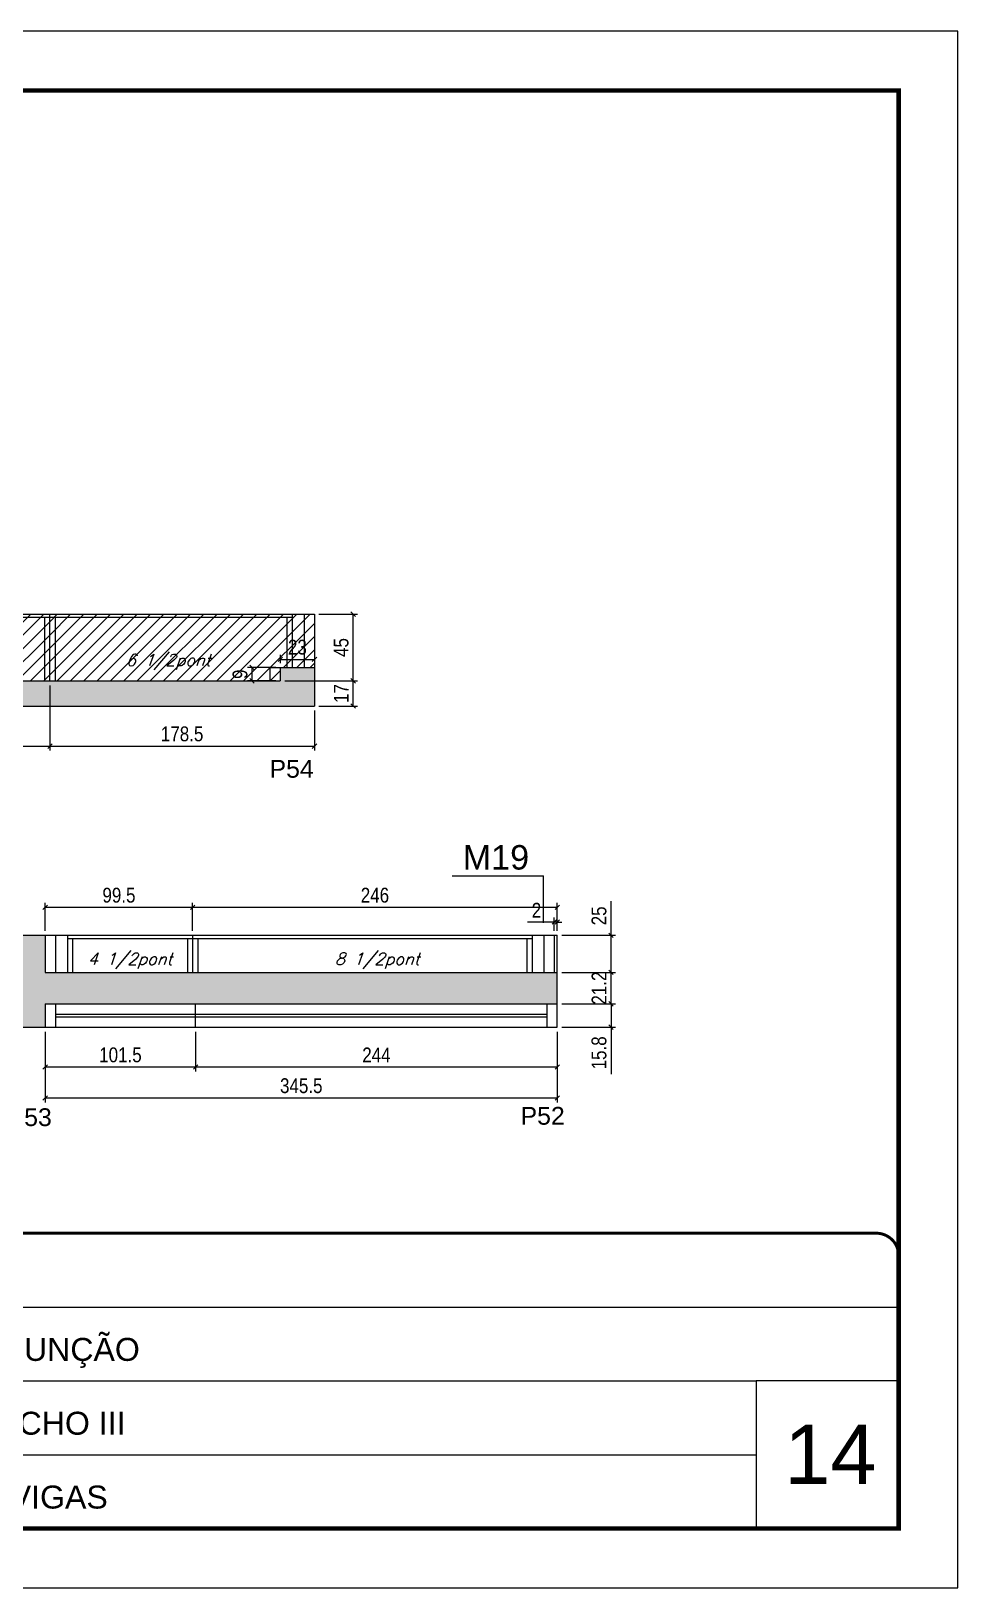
# Model space of a CAD drawing. Extents: x 137137 to 143418, y 10464 to 34486.
# Drawn here: x 139596 to 140221, y 29990 to 31040 of the extents above; entities that cross this region are included whole.
import ezdxf

# ---------------------------------------------------------------- set-up
doc = ezdxf.new("R2010")
doc.units = 0
doc.linetypes.add('CONTINUO', pattern=[0])
doc.linetypes.add('DASHED', pattern=[0.75, 0.5, -0.25])
for name, color, linetype in [('5', 5, 'Continuous'), ('COTA', 241, 'Continuous'), ('NOMENCLATURA', 7, 'Continuous'), ('Painéis', 200, 'Continuous'), ('SARR_2.2x7', 40, 'Continuous'), ('SARR_3.5x7', 81, 'Continuous'), ('texto', 7, 'Continuous')]:
    doc.layers.add(name, color=color, linetype=linetype)
for name, color, linetype, lineweight in [('CARIMBO', 255, 'Continuous', 9), ('Folhas', 255, 'Continuous', 9), ('Hachura', 251, 'Continuous', 9), ('Sarr 2.2x7', 40, 'Continuous', 9), ('SARRAFO DE PRESSAO', 251, 'DASHED', 9)]:
    doc.layers.add(name, color=color, linetype=linetype, lineweight=lineweight)
doc.styles.add('ARIAL', font='arial.ttf')
doc.styles.add('COTA TECNICA', font='techl___.ttf', dxfattribs={"height": 10})
doc.styles.add('Romans', font='romans.shx')
doc.styles.get("Standard").update_dxf_attribs({"font": 'arial.ttf'})
doc.dimstyles.new('PAINEL', dxfattribs={"dimtxt": 10, "dimasz": 3, "dimexe": 3, "dimexo": 3, "dimgap": 3, "dimtad": 1, "dimdec": 1, "dimzin": 12, "dimdsep": 46, "dimtxsty": 'COTA TECNICA', "dimblk1": 'OBLIQUE', "dimblk2": 'OBLIQUE', "dimsah": 1, "dimcen": 0.9, "dimclrd": 4, "dimclre": 4, "dimclrt": 240, "dimadec": 1, "dimazin": 3, "dimtfac": 1, "dimtdec": 1, "dimtmove": 0, "dimatfit": 3, "dimfxl": 1, "dimtolj": 1, "dimtzin": 12, "dimarcsym": 0})

# ---------------------------------------------------------------- blocks, each defined once
blk = doc.blocks.new('9999999999')
at = {"color": 30, "linetype": 'CONTINUO'}
for p, q in [((98564.6, 34379.6), (99584, 34379.6)), ((98564.6, 34329.8), (99488, 34329.8)), ((99584, 34329.8), (99488, 34329.8)), ((99488, 34329.8), (99488, 34230.2)), ((98564.6, 34280), (99488, 34280))]:
    blk.add_line(p, q, dxfattribs=at)
at = {"color": 30, "linetype": 'CONTINUO', "const_width": 2}
blk.add_lwpolyline([(99584, 34230.2), (99584, 34414.4, 0.414214), (99569, 34429.4), (98229, 34429.4, 0.414214), (98214, 34414.4), (98214, 34245.2, 0.414214), (98229, 34230.2), (99584, 34230.2)], format="xyb", dxfattribs=at)
at = {"layer": 'Folhas'}
blk.add_lwpolyline([(98139, 34190.2), (99624, 34190.2), (99624, 35240.2), (98139, 35240.2)], close=True, dxfattribs=at)
at = {"layer": 'Folhas', "color": 30, "const_width": 3}
blk.add_lwpolyline([(98214, 34230.2), (99584, 34230.2), (99584, 35200.2), (98214, 35200.2)], close=True, dxfattribs=at)
at = {"color": 7, "linetype": 'Continuous', "ltscale": 5, "style": 'ARIAL'}
for s, p in [('HOSPITAL ASSUNÇÃO', (98837.7, 34343.3)), ('TÉRREO - TRECHO III', (98837.7, 34293.5)), ('LATERAIS DE VIGAS', (98837.7, 34243.7))]:
    blk.add_text(s, height=15.483, dxfattribs=at).set_placement(p)
blk = doc.blocks.new('_Oblique')
at = {"color": 0, "linetype": 'ByBlock', "lineweight": -2}
blk.add_line((-0.5, -0.5), (0.5, 0.5), dxfattribs=at)
blk = doc.blocks.new('*D5541')
at = {"layer": 'COTA', "color": 4, "lineweight": -2, "ltscale": 25, "transparency": 16777216}
for p, q in [((139608.2, 30598.8), (139608.2, 30554.8)), ((139786.7, 30581.8), (139786.7, 30554.8)), ((139608.2, 30557.8), (139786.7, 30557.8))]:
    blk.add_line(p, q, dxfattribs=at)
at = {"layer": 'Defpoints', "color": 0, "ltscale": 25, "transparency": 16777216}
for p in [(139608.2, 30601.8), (139786.7, 30584.8), (139786.7, 30557.8)]:
    blk.add_point(p, dxfattribs=at)
at = {"layer": 'COTA', "color": 4, "lineweight": -2, "ltscale": 25, "transparency": 16777216, "xscale": 3, "yscale": 3, "zscale": 3, "rotation": 180}
blk.add_blockref('_Oblique', (139608.2, 30557.8), dxfattribs=at)
at = {"layer": 'COTA', "color": 4, "lineweight": -2, "ltscale": 25, "transparency": 16777216, "xscale": 3, "yscale": 3, "zscale": 3}
blk.add_blockref('_Oblique', (139786.7, 30557.8), dxfattribs=at)
at = {"layer": 'COTA', "color": 240, "ltscale": 25, "transparency": 16777216, "insert": (139697.4, 30566), "char_height": 10, "attachment_point": 5, "style": 'COTA TECNICA'}
blk.add_mtext('\\A1;178.5', dxfattribs=at)
blk = doc.blocks.new('*D5547')
at = {"layer": 'COTA', "color": 4, "lineweight": -2, "ltscale": 25, "transparency": 16777216}
for p, q in [((139763.7, 30613.8), (139763.7, 30619.3)), ((139763.7, 30616.3), (139786.7, 30616.3))]:
    blk.add_line(p, q, dxfattribs=at)
at = {"layer": 'Defpoints', "color": 0, "ltscale": 25, "transparency": 16777216}
for p in [(139763.7, 30610.8), (139786.7, 30616.3), (139786.7, 30616.3)]:
    blk.add_point(p, dxfattribs=at)
at = {"layer": 'COTA', "color": 4, "lineweight": -2, "ltscale": 25, "transparency": 16777216, "xscale": 3, "yscale": 3, "zscale": 3, "rotation": 180}
blk.add_blockref('_Oblique', (139763.7, 30616.3), dxfattribs=at)
at = {"layer": 'COTA', "color": 4, "lineweight": -2, "ltscale": 25, "transparency": 16777216, "xscale": 3, "yscale": 3, "zscale": 3}
blk.add_blockref('_Oblique', (139786.7, 30616.3), dxfattribs=at)
at = {"layer": 'COTA', "color": 240, "ltscale": 25, "transparency": 16777216, "insert": (139775.2, 30624.5), "char_height": 10, "attachment_point": 5, "style": 'COTA TECNICA'}
blk.add_mtext('\\A1;23', dxfattribs=at)
blk = doc.blocks.new('*D5548')
at = {"layer": 'COTA', "color": 4, "lineweight": -2, "ltscale": 25, "transparency": 16777216}
for p, q in [((139760.7, 30610.8), (139741.5, 30610.8)), ((139744.5, 30610.8), (139744.5, 30601.8)), ((139760.7, 30601.8), (139741.5, 30601.8))]:
    blk.add_line(p, q, dxfattribs=at)
at = {"layer": 'Defpoints', "color": 0, "ltscale": 25, "transparency": 16777216}
for p in [(139763.7, 30610.8), (139744.5, 30601.8), (139763.7, 30601.8)]:
    blk.add_point(p, dxfattribs=at)
at = {"layer": 'COTA', "color": 4, "lineweight": -2, "ltscale": 25, "transparency": 16777216, "xscale": 3, "yscale": 3, "zscale": 3}
for p, rotation in [((139744.5, 30610.8), 90), ((139744.5, 30601.8), 270)]:
    blk.add_blockref('_Oblique', p, dxfattribs=dict(at, rotation=rotation))
at = {"layer": 'COTA', "color": 240, "ltscale": 25, "transparency": 16777216, "insert": (139736.5, 30606.3), "char_height": 10, "attachment_point": 5, "rotation": 90, "style": 'COTA TECNICA'}
blk.add_mtext('\\A1;9', dxfattribs=at)
blk = doc.blocks.new('*D5549')
at = {"layer": 'COTA', "color": 4, "lineweight": -2, "ltscale": 25, "transparency": 16777216}
for p, q in [((139605, 30365.2), (139605, 30338.4)), ((139706.5, 30365.2), (139706.5, 30338.4)), ((139605, 30341.4), (139706.5, 30341.4))]:
    blk.add_line(p, q, dxfattribs=at)
at = {"layer": 'Defpoints', "color": 0, "ltscale": 25, "transparency": 16777216}
for p in [(139605, 30368.2), (139706.5, 30368.2), (139706.5, 30341.4)]:
    blk.add_point(p, dxfattribs=at)
at = {"layer": 'COTA', "color": 4, "lineweight": -2, "ltscale": 25, "transparency": 16777216, "xscale": 3, "yscale": 3, "zscale": 3, "rotation": 180}
blk.add_blockref('_Oblique', (139605, 30341.4), dxfattribs=at)
at = {"layer": 'COTA', "color": 4, "lineweight": -2, "ltscale": 25, "transparency": 16777216, "xscale": 3, "yscale": 3, "zscale": 3}
blk.add_blockref('_Oblique', (139706.5, 30341.4), dxfattribs=at)
at = {"layer": 'COTA', "color": 240, "ltscale": 25, "transparency": 16777216, "insert": (139655.8, 30349.5), "char_height": 10, "attachment_point": 5, "style": 'COTA TECNICA'}
blk.add_mtext('\\A1;101.5', dxfattribs=at)
blk = doc.blocks.new('*D5550')
at = {"layer": 'COTA', "color": 4, "lineweight": -2, "ltscale": 25, "transparency": 16777216}
for p, q in [((139706.5, 30365.2), (139706.5, 30338.4)), ((139950.5, 30365.2), (139950.5, 30338.4)), ((139706.5, 30341.4), (139950.5, 30341.4))]:
    blk.add_line(p, q, dxfattribs=at)
at = {"layer": 'Defpoints', "color": 0, "ltscale": 25, "transparency": 16777216}
for p in [(139706.5, 30368.2), (139950.5, 30368.2), (139950.5, 30341.4)]:
    blk.add_point(p, dxfattribs=at)
at = {"layer": 'COTA', "color": 4, "lineweight": -2, "ltscale": 25, "transparency": 16777216, "xscale": 3, "yscale": 3, "zscale": 3, "rotation": 180}
blk.add_blockref('_Oblique', (139706.5, 30341.4), dxfattribs=at)
at = {"layer": 'COTA', "color": 4, "lineweight": -2, "ltscale": 25, "transparency": 16777216, "xscale": 3, "yscale": 3, "zscale": 3}
blk.add_blockref('_Oblique', (139950.5, 30341.4), dxfattribs=at)
at = {"layer": 'COTA', "color": 240, "ltscale": 25, "transparency": 16777216, "insert": (139828.5, 30349.5), "char_height": 10, "attachment_point": 5, "style": 'COTA TECNICA'}
blk.add_mtext('\\A1;244', dxfattribs=at)
blk = doc.blocks.new('*D5551')
at = {"layer": 'COTA', "color": 4, "lineweight": -2, "ltscale": 25, "transparency": 16777216}
for p, q in [((139953.5, 30384), (139989.8, 30384)), ((139986.8, 30384), (139986.8, 30368.2)), ((139953.5, 30368.2), (139989.8, 30368.2)), ((139986.8, 30368.2), (139986.8, 30336.6))]:
    blk.add_line(p, q, dxfattribs=at)
at = {"layer": 'Defpoints', "color": 0, "ltscale": 25, "transparency": 16777216}
for p in [(139950.5, 30384), (139950.5, 30368.2), (139986.8, 30368.2)]:
    blk.add_point(p, dxfattribs=at)
at = {"layer": 'COTA', "color": 4, "lineweight": -2, "ltscale": 25, "transparency": 16777216, "xscale": 3, "yscale": 3, "zscale": 3}
for p, rotation in [((139986.8, 30384), 90), ((139986.8, 30368.2), 270)]:
    blk.add_blockref('_Oblique', p, dxfattribs=dict(at, rotation=rotation))
at = {"layer": 'COTA', "color": 240, "ltscale": 25, "transparency": 16777216, "insert": (139978.7, 30350.9), "char_height": 10, "attachment_point": 5, "rotation": 90, "style": 'COTA TECNICA'}
blk.add_mtext('\\A1;15.8', dxfattribs=at)
blk = doc.blocks.new('*D5552')
at = {"layer": 'COTA', "color": 4, "lineweight": -2, "ltscale": 25, "transparency": 16777216}
for p, q in [((139953.5, 30405.2), (139989.8, 30405.2)), ((139986.8, 30384), (139986.8, 30405.2)), ((139953.5, 30384), (139989.8, 30384))]:
    blk.add_line(p, q, dxfattribs=at)
at = {"layer": 'Defpoints', "color": 0, "ltscale": 25, "transparency": 16777216}
for p in [(139950.5, 30405.2), (139986.8, 30405.2), (139950.5, 30384)]:
    blk.add_point(p, dxfattribs=at)
at = {"layer": 'COTA', "color": 4, "lineweight": -2, "ltscale": 25, "transparency": 16777216, "xscale": 3, "yscale": 3, "zscale": 3}
for p, rotation in [((139986.8, 30405.2), 90), ((139986.8, 30384), 270)]:
    blk.add_blockref('_Oblique', p, dxfattribs=dict(at, rotation=rotation))
at = {"layer": 'COTA', "color": 240, "ltscale": 25, "transparency": 16777216, "insert": (139978.7, 30394.6), "char_height": 10, "attachment_point": 5, "rotation": 90, "style": 'COTA TECNICA'}
blk.add_mtext('\\A1;21.2', dxfattribs=at)
blk = doc.blocks.new('*D5553')
at = {"layer": 'COTA', "color": 4, "lineweight": -2, "ltscale": 25, "transparency": 16777216}
for p, q in [((139986.8, 30430.2), (139986.8, 30453.3)), ((139953.5, 30430.2), (139989.8, 30430.2)), ((139986.8, 30405.2), (139986.8, 30430.2)), ((139953.5, 30405.2), (139989.8, 30405.2))]:
    blk.add_line(p, q, dxfattribs=at)
at = {"layer": 'Defpoints', "color": 0, "ltscale": 25, "transparency": 16777216}
for p in [(139950.5, 30430.2), (139986.8, 30430.2), (139950.5, 30405.2)]:
    blk.add_point(p, dxfattribs=at)
at = {"layer": 'COTA', "color": 4, "lineweight": -2, "ltscale": 25, "transparency": 16777216, "xscale": 3, "yscale": 3, "zscale": 3}
for p, rotation in [((139986.8, 30430.2), 90), ((139986.8, 30405.2), 270)]:
    blk.add_blockref('_Oblique', p, dxfattribs=dict(at, rotation=rotation))
at = {"layer": 'COTA', "color": 240, "ltscale": 25, "transparency": 16777216, "insert": (139978.7, 30443.3), "char_height": 10, "attachment_point": 5, "rotation": 90, "style": 'COTA TECNICA'}
blk.add_mtext('\\A1;25', dxfattribs=at)
blk = doc.blocks.new('*D5554')
at = {"layer": 'COTA', "color": 4, "lineweight": -2, "ltscale": 25, "transparency": 16777216}
for p, q in [((139948.5, 30433.2), (139948.5, 30442.1)), ((139950.5, 30433.2), (139950.5, 30442.1)), ((139948.5, 30439.1), (139930.4, 30439.1)), ((139950.5, 30439.1), (139948.5, 30439.1)), ((139950.5, 30439.1), (139953.5, 30439.1))]:
    blk.add_line(p, q, dxfattribs=at)
at = {"layer": 'Defpoints', "color": 0, "ltscale": 25, "transparency": 16777216}
for p in [(139948.5, 30439.1), (139948.5, 30430.2), (139950.5, 30430.2)]:
    blk.add_point(p, dxfattribs=at)
at = {"layer": 'COTA', "color": 4, "lineweight": -2, "ltscale": 25, "transparency": 16777216, "xscale": 3, "yscale": 3, "zscale": 3}
blk.add_blockref('_Oblique', (139948.5, 30439.1), dxfattribs=at)
at = {"layer": 'COTA', "color": 4, "lineweight": -2, "ltscale": 25, "transparency": 16777216, "xscale": 3, "yscale": 3, "zscale": 3, "rotation": 180}
blk.add_blockref('_Oblique', (139950.5, 30439.1), dxfattribs=at)
at = {"layer": 'COTA', "color": 240, "ltscale": 25, "transparency": 16777216, "insert": (139936.5, 30447.1), "char_height": 10, "attachment_point": 5, "style": 'COTA TECNICA'}
blk.add_mtext('\\A1;2', dxfattribs=at)
blk = doc.blocks.new('*D5555')
at = {"layer": 'COTA', "color": 4, "lineweight": -2, "ltscale": 25, "transparency": 16777216}
for p, q in [((139605, 30433.2), (139605, 30452.1)), ((139704.5, 30433.2), (139704.5, 30452.1)), ((139605, 30449.1), (139704.5, 30449.1))]:
    blk.add_line(p, q, dxfattribs=at)
at = {"layer": 'Defpoints', "color": 0, "ltscale": 25, "transparency": 16777216}
for p in [(139704.5, 30449.1), (139605, 30430.2), (139704.5, 30430.2)]:
    blk.add_point(p, dxfattribs=at)
at = {"layer": 'COTA', "color": 4, "lineweight": -2, "ltscale": 25, "transparency": 16777216, "xscale": 3, "yscale": 3, "zscale": 3, "rotation": 180}
blk.add_blockref('_Oblique', (139605, 30449.1), dxfattribs=at)
at = {"layer": 'COTA', "color": 4, "lineweight": -2, "ltscale": 25, "transparency": 16777216, "xscale": 3, "yscale": 3, "zscale": 3}
blk.add_blockref('_Oblique', (139704.5, 30449.1), dxfattribs=at)
at = {"layer": 'COTA', "color": 240, "ltscale": 25, "transparency": 16777216, "insert": (139654.8, 30457.2), "char_height": 10, "attachment_point": 5, "style": 'COTA TECNICA'}
blk.add_mtext('\\A1;99.5', dxfattribs=at)
blk = doc.blocks.new('*D5556')
at = {"layer": 'COTA', "color": 4, "lineweight": -2, "ltscale": 25, "transparency": 16777216}
for p, q in [((139704.5, 30433.2), (139704.5, 30452.1)), ((139950.5, 30433.2), (139950.5, 30452.1)), ((139704.5, 30449.1), (139950.5, 30449.1))]:
    blk.add_line(p, q, dxfattribs=at)
at = {"layer": 'Defpoints', "color": 0, "ltscale": 25, "transparency": 16777216}
for p in [(139950.5, 30449.1), (139704.5, 30430.2), (139950.5, 30430.2)]:
    blk.add_point(p, dxfattribs=at)
at = {"layer": 'COTA', "color": 4, "lineweight": -2, "ltscale": 25, "transparency": 16777216, "xscale": 3, "yscale": 3, "zscale": 3, "rotation": 180}
blk.add_blockref('_Oblique', (139704.5, 30449.1), dxfattribs=at)
at = {"layer": 'COTA', "color": 4, "lineweight": -2, "ltscale": 25, "transparency": 16777216, "xscale": 3, "yscale": 3, "zscale": 3}
blk.add_blockref('_Oblique', (139950.5, 30449.1), dxfattribs=at)
at = {"layer": 'COTA', "color": 240, "ltscale": 25, "transparency": 16777216, "insert": (139827.5, 30457.2), "char_height": 10, "attachment_point": 5, "style": 'COTA TECNICA'}
blk.add_mtext('\\A1;246', dxfattribs=at)
blk = doc.blocks.new('*D5557')
at = {"layer": 'COTA', "color": 4, "lineweight": -2, "ltscale": 25, "transparency": 16777216}
for p, q in [((139766.7, 30601.8), (139815.8, 30601.8)), ((139812.8, 30584.8), (139812.8, 30601.8)), ((139789.7, 30584.8), (139815.8, 30584.8))]:
    blk.add_line(p, q, dxfattribs=at)
at = {"layer": 'Defpoints', "color": 0, "ltscale": 25, "transparency": 16777216}
for p in [(139763.7, 30601.8), (139812.8, 30601.8), (139786.7, 30584.8)]:
    blk.add_point(p, dxfattribs=at)
at = {"layer": 'COTA', "color": 4, "lineweight": -2, "ltscale": 25, "transparency": 16777216, "xscale": 3, "yscale": 3, "zscale": 3}
for p, rotation in [((139812.8, 30601.8), 90), ((139812.8, 30584.8), 270)]:
    blk.add_blockref('_Oblique', p, dxfattribs=dict(at, rotation=rotation))
at = {"layer": 'COTA', "color": 240, "ltscale": 25, "transparency": 16777216, "insert": (139804.8, 30593.3), "char_height": 10, "attachment_point": 5, "rotation": 90, "style": 'COTA TECNICA'}
blk.add_mtext('\\A1;17', dxfattribs=at)
blk = doc.blocks.new('*D5558')
at = {"layer": 'COTA', "color": 4, "lineweight": -2, "ltscale": 25, "transparency": 16777216}
for p, q in [((139789.7, 30646.8), (139815.8, 30646.8)), ((139812.8, 30601.8), (139812.8, 30646.8)), ((139766.7, 30601.8), (139815.8, 30601.8))]:
    blk.add_line(p, q, dxfattribs=at)
at = {"layer": 'Defpoints', "color": 0, "ltscale": 25, "transparency": 16777216}
for p in [(139786.7, 30646.8), (139812.8, 30646.8), (139763.7, 30601.8)]:
    blk.add_point(p, dxfattribs=at)
at = {"layer": 'COTA', "color": 4, "lineweight": -2, "ltscale": 25, "transparency": 16777216, "xscale": 3, "yscale": 3, "zscale": 3}
for p, rotation in [((139812.8, 30646.8), 90), ((139812.8, 30601.8), 270)]:
    blk.add_blockref('_Oblique', p, dxfattribs=dict(at, rotation=rotation))
at = {"layer": 'COTA', "color": 240, "ltscale": 25, "transparency": 16777216, "insert": (139804.7, 30624.3), "char_height": 10, "attachment_point": 5, "rotation": 90, "style": 'COTA TECNICA'}
blk.add_mtext('\\A1;45', dxfattribs=at)
blk = doc.blocks.new('*D5560')
at = {"layer": 'COTA', "color": 4, "lineweight": -2, "ltscale": 25, "transparency": 16777216}
for p, q in [((139364.2, 30598.8), (139364.2, 30554.8)), ((139608.2, 30598.8), (139608.2, 30554.8)), ((139364.2, 30557.8), (139608.2, 30557.8))]:
    blk.add_line(p, q, dxfattribs=at)
at = {"layer": 'Defpoints', "color": 0, "ltscale": 25, "transparency": 16777216}
for p in [(139364.2, 30601.8), (139608.2, 30601.8), (139608.2, 30557.8)]:
    blk.add_point(p, dxfattribs=at)
at = {"layer": 'COTA', "color": 4, "lineweight": -2, "ltscale": 25, "transparency": 16777216, "xscale": 3, "yscale": 3, "zscale": 3, "rotation": 180}
blk.add_blockref('_Oblique', (139364.2, 30557.8), dxfattribs=at)
at = {"layer": 'COTA', "color": 4, "lineweight": -2, "ltscale": 25, "transparency": 16777216, "xscale": 3, "yscale": 3, "zscale": 3}
blk.add_blockref('_Oblique', (139608.2, 30557.8), dxfattribs=at)
at = {"layer": 'COTA', "color": 240, "ltscale": 25, "transparency": 16777216, "insert": (139486.2, 30565.9), "char_height": 10, "attachment_point": 5, "style": 'COTA TECNICA'}
blk.add_mtext('\\A1;244', dxfattribs=at)
blk = doc.blocks.new('*D6300')
at = {"layer": 'Defpoints', "color": 0, "ltscale": 25, "transparency": 16777216}
for p in [(139605, 30368.2), (139950.5, 30368.2), (139950.5, 30320.5)]:
    blk.add_point(p, dxfattribs=at)
at = {"layer": 'Painéis', "color": 4, "lineweight": -2, "ltscale": 25, "transparency": 16777216}
for p, q in [((139605, 30365.2), (139605, 30317.5)), ((139950.5, 30365.2), (139950.5, 30317.5)), ((139605, 30320.5), (139950.5, 30320.5))]:
    blk.add_line(p, q, dxfattribs=at)
at = {"layer": 'Painéis', "color": 4, "lineweight": -2, "ltscale": 25, "transparency": 16777216, "xscale": 3, "yscale": 3, "zscale": 3, "rotation": 180}
blk.add_blockref('_Oblique', (139605, 30320.5), dxfattribs=at)
at = {"layer": 'Painéis', "color": 4, "lineweight": -2, "ltscale": 25, "transparency": 16777216, "xscale": 3, "yscale": 3, "zscale": 3}
blk.add_blockref('_Oblique', (139950.5, 30320.5), dxfattribs=at)
at = {"layer": 'Painéis', "color": 240, "ltscale": 25, "transparency": 16777216, "insert": (139777.8, 30328.7), "char_height": 10, "attachment_point": 5, "style": 'COTA TECNICA'}
blk.add_mtext('\\A1;345.5', dxfattribs=at)

msp = doc.modelspace()

# ---------------------------------------------------------------- hatches: boundary and pattern name
at = {"layer": 'COTA', "linetype": 'ByBlock'}
h = msp.add_hatch(dxfattribs=at)
h.set_pattern_fill('AR-CONC', color=256, scale=0.03)
h.paths.add_polyline_path([(138876.15, 30601.77), (138876.15, 30584.77), (139786.65, 30584.77), (139786.65, 30610.77), (139763.65, 30610.77), (139763.65, 30601.77)])
h = msp.add_hatch(dxfattribs=at)
h.set_pattern_fill('AR-CONC', color=256, scale=0.03)
h.paths.add_polyline_path([(139950.54, 30405.19), (139605.04, 30405.19), (139605.04, 30430.19), (139586.04, 30430.19), (139586.04, 30405.19), (138876.04, 30405.19), (138876.04, 30383.99), (139052.07, 30383.99), (139586.04, 30383.99), (139586.04, 30368.19), (139605.04, 30368.19), (139605.04, 30383.99), (139950.54, 30383.99)])
at = {"layer": 'Hachura', "linetype": 'ByBlock'}
h = msp.add_hatch(dxfattribs=at)
h.set_pattern_fill('ANSI31', color=256, scale=2)
h.paths.add_polyline_path([(139608.15, 30646.77), (139364.15, 30646.77), (139364.15, 30601.77), (139608.15, 30601.77)])
h.paths.add_polyline_path([(139450.51, 30606.55), (139518.13, 30606.55), (139523.63, 30622.52), (139456.01, 30622.52)], flags=24)
h = msp.add_hatch(dxfattribs=at)
h.set_pattern_fill('ANSI31', color=256, scale=2)
h.paths.add_polyline_path([(139786.65, 30646.77), (139608.15, 30646.77), (139608.15, 30601.77), (139763.65, 30601.77), (139763.65, 30610.77), (139786.65, 30610.77)])
h.paths.add_polyline_path([(139764.81, 30614.83), (139786.09, 30614.83), (139786.09, 30635.41), (139764.81, 30635.41)], flags=24)
h.paths.add_polyline_path([(139651.68, 30606.55), (139718.91, 30606.55), (139724.41, 30622.52), (139657.18, 30622.52)], flags=24)

# ---------------------------------------------------------------- linework, layer by layer
at = {"layer": 'COTA', "linetype": 'ByBlock'}
for p, q in [((139786.65, 30610.77), (139786.65, 30584.77)), ((138876.15, 30584.77), (139786.65, 30584.77)), ((139586.04, 30430.19), (139605.04, 30430.19)), ((139950.54, 30383.99), (139950.54, 30405.19)), ((139586.04, 30368.19), (139605.04, 30368.19))]:
    msp.add_line(p, q, dxfattribs=at)
at = {"layer": 'NOMENCLATURA', "linetype": 'Continuous'}
for p in [(139879.66, 30470.34), (139941.15, 30438.61)]:
    msp.add_line(p, (139941.15, 30470.34), dxfattribs=at)
at = {"layer": 'Painéis', "linetype": 'ByBlock'}
for p, q in [((138876.15, 30646.77), (139786.65, 30646.77)), ((139608.15, 30601.77), (139608.15, 30646.77)), ((139763.65, 30610.77), (139786.65, 30610.77)), ((138876.15, 30601.77), (139763.65, 30601.77))]:
    msp.add_line(p, q, dxfattribs=at)
at = {"layer": 'Painéis', "ltscale": 25}
for p, q in [((139786.65, 30646.77), (139786.65, 30610.77)), ((139763.65, 30610.77), (139763.65, 30601.77)), ((139605.04, 30430.19), (139605.04, 30405.19)), ((139605.04, 30430.19), (139950.54, 30430.19)), ((139704.54, 30405.19), (139704.54, 30430.19)), ((139948.54, 30405.19), (139948.54, 30430.19)), ((139950.54, 30405.19), (139950.54, 30430.19)), ((139605.04, 30405.19), (139950.54, 30405.19)), ((139605.04, 30383.99), (139950.54, 30383.99)), ((139605.04, 30383.99), (139605.04, 30368.19)), ((139706.54, 30368.19), (139706.54, 30383.99)), ((139950.54, 30368.19), (139950.54, 30383.99)), ((139605.04, 30368.19), (139950.54, 30368.19))]:
    msp.add_line(p, q, dxfattribs=at)
at = {"layer": 'Sarr 2.2x7'}
for p, q in [((139612.04, 30430.19), (139612.04, 30405.19)), ((139941.54, 30430.19), (139941.54, 30405.19)), ((139620.04, 30427.99), (139704.54, 30427.99)), ((139704.54, 30427.99), (139933.54, 30427.99)), ((139612.04, 30383.99), (139612.04, 30368.19)), ((139612.04, 30376.99), (139943.54, 30376.99)), ((139943.54, 30383.99), (139943.54, 30368.19)), ((139612.04, 30375.19), (139943.54, 30375.19))]:
    msp.add_line(p, q, dxfattribs=at)
at = {"layer": 'SARR_2.2x7', "linetype": 'Continuous'}
for p, q in [((139608.15, 30644.57), (139364.15, 30644.57)), ((139771.65, 30644.57), (139608.15, 30644.57)), ((139779.65, 30646.77), (139779.65, 30610.77)), ((139756.65, 30610.77), (139756.65, 30601.77)), ((139756.65, 30610.77), (139763.65, 30610.77))]:
    msp.add_line(p, q, dxfattribs=at)
at = {"layer": 'SARR_3.5x7'}
for p, q in [((139604.65, 30644.57), (139604.65, 30601.77)), ((139611.65, 30644.57), (139611.65, 30601.77)), ((139768.15, 30644.57), (139768.15, 30610.77)), ((139771.65, 30646.77), (139771.65, 30610.77)), ((139620.04, 30430.19), (139620.04, 30405.19)), ((139933.54, 30430.19), (139933.54, 30405.19)), ((139623.54, 30427.99), (139623.54, 30405.19)), ((139701.04, 30427.99), (139701.04, 30405.19)), ((139708.04, 30427.99), (139708.04, 30405.19)), ((139930.04, 30427.99), (139930.04, 30405.19))]:
    msp.add_line(p, q, dxfattribs=at)

# ---------------------------------------------------------------- block references
at = {"layer": 'SARRAFO DE PRESSAO', "color": 6, "linetype": 'ByBlock'}
msp.add_blockref('9999999999', (40596.81, -4200.15), dxfattribs=at)

# ---------------------------------------------------------------- texts
at = {"layer": '5', "linetype": 'Continuous'}
for s, p in [('P54', (139756.38, 30536.5)), ('P53', (139579.68, 30301.53)), ('P52', (139925.74, 30302.45))]:
    msp.add_text(s, height=12, rotation=0.00004, dxfattribs=at).set_placement(p)
at = {"layer": 'CARIMBO', "style": 'ARIAL'}
msp.add_text('14', height=40, dxfattribs=at).set_placement((140103.65, 30060.19))
at = {"layer": 'NOMENCLATURA', "linetype": 'Continuous'}
msp.add_text('M19', height=16.5, dxfattribs=at).set_placement((139886.71, 30474.54))
at = {"layer": 'texto', "color": 2, "char_height": 8, "attachment_point": 5, "style": 'Romans'}
for s, insert in [('{\\Q19;\\C256;6 1/2pont}', (139687.98, 30614.54)), ('{\\Q19;\\C256;4 1/2pont}', (139662.21, 30412.98)), ('{\\Q19;\\C256;8 1/2pont}', (139828.99, 30412.98))]:
    msp.add_mtext(s, dxfattribs=dict(at, insert=insert))

# ---------------------------------------------------------------- dimensions: what is measured, and where the dimension line sits
at = {"layer": 'COTA', "ltscale": 25}
dim = msp.add_linear_dim(base=(139812.83, 30646.77), p1=(139763.65, 30601.77), p2=(139786.65, 30646.77), angle=90, dimstyle='PAINEL', override={"dimtmove": 1}, dxfattribs=at)
dim.commit()
dim.dimension.update_dxf_attribs({"geometry": '*D5558', "text_midpoint": (139804.72, 30624.27)})
for base, p1, p2, picture, middle in [((139786.65, 30616.32), (139763.65, 30610.77), (139786.65, 30616.32), '*D5547', (139775.15, 30624.54)), ((139608.15, 30557.82), (139364.15, 30601.77), (139608.15, 30601.77), '*D5560', (139486.15, 30565.89)), ((139786.65, 30557.82), (139608.15, 30601.77), (139786.65, 30584.77), '*D5541', (139697.4, 30565.95)), ((139704.54, 30449.09), (139605.04, 30430.19), (139704.54, 30430.19), '*D5555', (139654.79, 30457.23)), ((139948.54, 30439.11), (139950.54, 30430.19), (139948.54, 30430.19), '*D5554', (139936.48, 30447.11)), ((139706.54, 30341.38), (139605.04, 30368.19), (139706.54, 30368.19), '*D5549', (139655.79, 30349.49))]:
    dim = msp.add_linear_dim(base=base, p1=p1, p2=p2, dimstyle='PAINEL', dxfattribs=at)
    dim.commit()
    dim.dimension.update_dxf_attribs({"geometry": picture, "text_midpoint": middle})
for base, p1, p2, picture, middle in [((139744.55, 30601.77), (139763.65, 30610.77), (139763.65, 30601.77), '*D5548', (139744.55, 30606.27)), ((139986.79, 30430.19), (139950.54, 30405.19), (139950.54, 30430.19), '*D5553', (139986.79, 30443.27)), ((139986.79, 30405.19), (139950.54, 30383.99), (139950.54, 30405.19), '*D5552', (139986.79, 30394.59))]:
    dim = msp.add_linear_dim(base=base, p1=p1, p2=p2, angle=90, dimstyle='PAINEL', dxfattribs=at)
    dim.commit()
    dim.dimension.update_dxf_attribs({"geometry": picture, "text_midpoint": middle, "dimtype": 160})
for base, p1, p2, picture, middle in [((139812.83, 30601.77), (139786.65, 30584.77), (139763.65, 30601.77), '*D5557', (139804.76, 30593.27)), ((139986.79, 30368.19), (139950.54, 30383.99), (139950.54, 30368.19), '*D5551', (139978.66, 30350.91))]:
    dim = msp.add_linear_dim(base=base, p1=p1, p2=p2, angle=90, dimstyle='PAINEL', dxfattribs=at)
    dim.commit()
    dim.dimension.update_dxf_attribs({"geometry": picture, "text_midpoint": middle})
for base, p1, p2, picture, middle in [((139950.54, 30449.09), (139704.54, 30430.19), (139950.54, 30430.19), '*D5556', (139827.54, 30457.2)), ((139950.54, 30341.38), (139706.54, 30368.19), (139950.54, 30368.19), '*D5550', (139828.54, 30349.45))]:
    dim = msp.add_linear_dim(base=base, p1=p1, p2=p2, dimstyle='PAINEL', override={"dimtmove": 1}, dxfattribs=at)
    dim.commit()
    dim.dimension.update_dxf_attribs({"geometry": picture, "text_midpoint": middle})
at = {"layer": 'Painéis', "ltscale": 25}
dim = msp.add_linear_dim(base=(139950.54, 30320.49), p1=(139605.04, 30368.19), p2=(139950.54, 30368.19), dimstyle='PAINEL', dxfattribs=at)
dim.commit()
dim.dimension.update_dxf_attribs({"geometry": '*D6300', "text_midpoint": (139777.79, 30328.71)})

doc.saveas('drawing.dxf')
